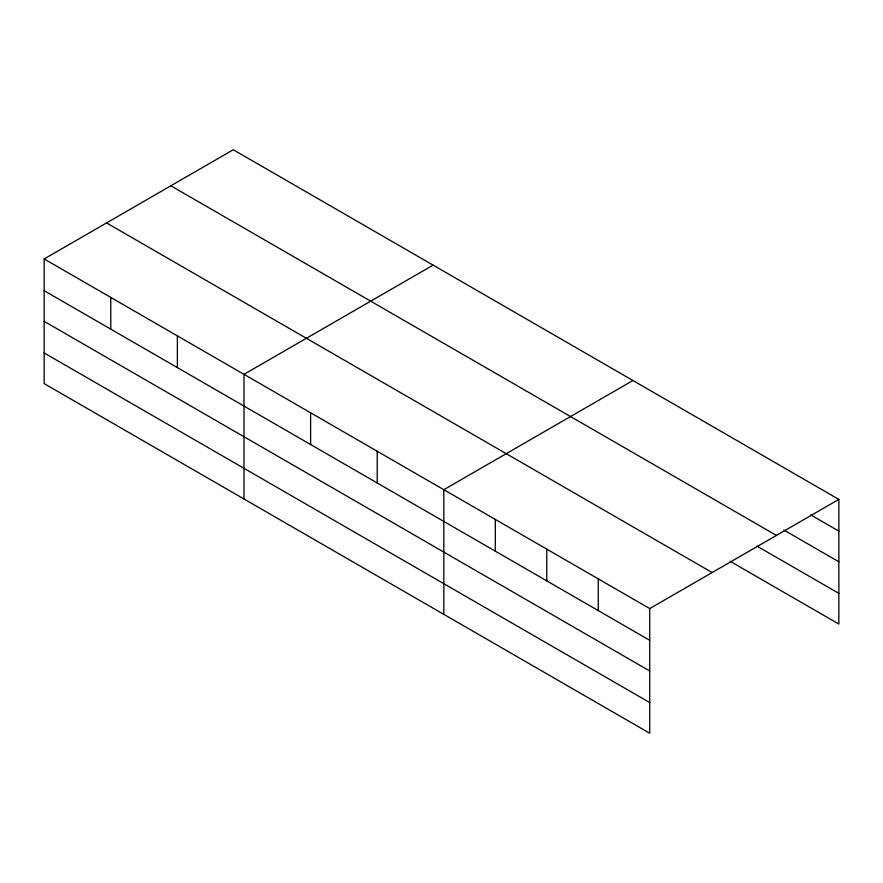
<?xml version="1.0" encoding="UTF-8"?>
<svg xmlns="http://www.w3.org/2000/svg" width="883" height="883" viewBox="0 0 883 883"><rect width="100%" height="100%" fill="white"/><g stroke="black" fill="none" stroke-linecap="round" stroke-linejoin="round"><path stroke-width="1.32" d="M649.722 670.97L649.722 608.575L44.15 258.951L44.15 383.608L649.722 733.243L649.722 670.97L44.15 321.346M730.053 561.235L838.85 624.049L838.85 499.392L233.278 149.757L44.15 258.951M433.111 265.132L243.995 374.326L243.995 498.994M632.956 380.518L443.829 489.701L443.829 614.369M649.722 608.575L838.85 499.392M810.771 514.91L838.85 531.113M783.861 530.043L838.85 561.787M170.861 185.794L776.444 535.418M756.963 546.102L838.85 593.376M106.556 222.913L712.14 572.548M44.15 290.684L649.722 640.307M44.15 352.946L649.722 702.57M598.255 578.862L598.255 610.583M546.776 549.138L546.776 580.871M495.308 519.425L495.308 551.147M377.218 451.246L377.218 482.979M310.606 412.791L310.606 444.513M177.373 335.871L177.373 367.593M110.761 297.405L110.761 329.138"/></g></svg>
